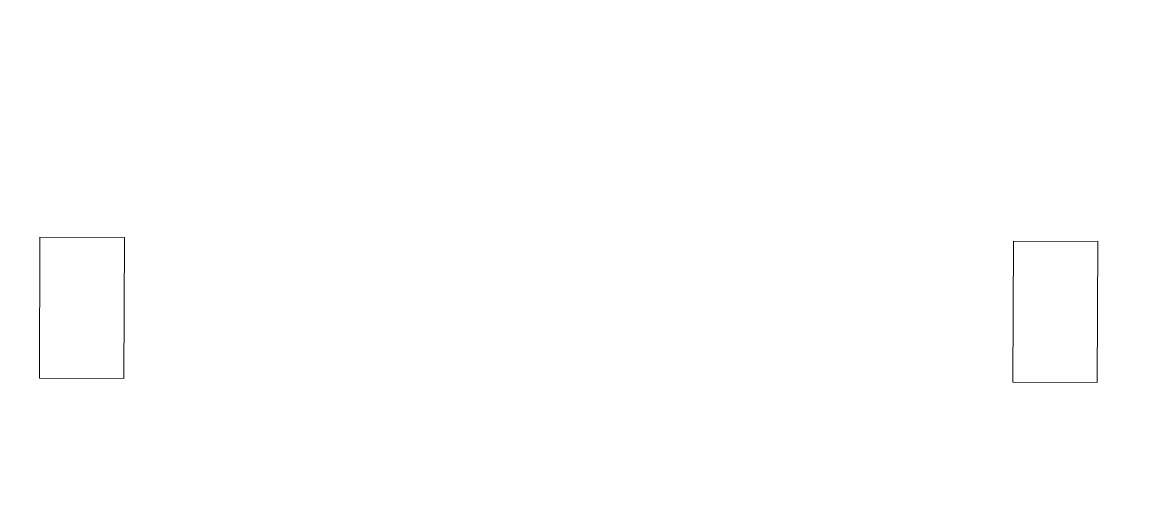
# Model space of a CAD drawing. Header units: millimetres. Extents: x 33 to 239, y -25 to 292.
# Drawn here: x 70.2 to 136.6, y 52.3 to 80 of the extents above; entities that cross this region are included whole.
import ezdxf

# ---------------------------------------------------------------- set-up
doc = ezdxf.new("R2010")
doc.units = ezdxf.units.MM
doc.header["$MEASUREMENT"] = 0
doc.layers.add('Layer 1', color=7, linetype='Continuous', lineweight=0)

msp = doc.modelspace()

# ---------------------------------------------------------------- linework, layer by layer
at = {"layer": 'Layer 1', "color": 1, "lineweight": 0, "true_color": 0xff0000}
for points in [[(76.332, 67.08), (76.297, 58.622), (71.232, 58.643), (71.268, 67.101)], [(134.663, 66.838), (134.628, 58.38), (129.563, 58.401), (129.599, 66.859)]]:
    msp.add_lwpolyline(points, close=True, dxfattribs=at)
msp.add_open_spline([(55.004, 164.67), (54.505, 164.437), (54.179, 163.824), (53.784, 163.377), (46.689, 155.338), (44.613, 145.648), (46.744, 135.643), (48.354, 128.081), (51.803, 120.848), (54.932, 113.686), (58.843, 104.736), (62.616, 95.68), (60.35, 85.814), (58.883, 79.421), (56.229, 73.208), (53.423, 67.236), (48.821, 57.445), (43.129, 48.144), (38.876, 38.216), (33.754, 26.259), (33.221, 14.122), (41.507, 2.943), (48.409, -6.367), (57.182, -13.356), (67.958, -17.687), (76.767, -21.227), (86.039, -22.716), (95.445, -23.577), (108.229, -24.747), (120.995, -24.729), (133.485, -21.576), (143.405, -19.071), (152.687, -14.934), (159.557, -6.916), (168.937, 4.029), (170.191, 16.693), (165.406, 29.661), (161.427, 40.447), (156.276, 50.827), (151.242, 61.191), (145.86, 72.27), (145.642, 83.103), (151.196, 94.126), (152.902, 97.511), (154.437, 101.029), (155.601, 104.632), (158.061, 112.244), (158.272, 119.884), (154.375, 127.156), (153.012, 129.698), (150.979, 132.424), (147.698, 131.048), (144.843, 129.85), (142.275, 127.936), (141.827, 124.041), (141.455, 120.803), (140.282, 117.562), (138.954, 114.547), (138.613, 113.771), (136.404, 109.205), (131.733, 107.184), (125.484, 104.479), (119.038, 108.172), (118.74, 108.349), (110.098, 113.476), (109.61, 126.344), (109.418, 131.386), (109.333, 133.632), (109.449, 135.482), (109.56, 136.691)], degree=3, knots=[0, 0, 0, 0, 1, 1, 1, 2, 2, 2, 3, 3, 3, 4, 4, 4, 5, 5, 5, 6, 6, 6, 7, 7, 7, 8, 8, 8, 9, 9, 9, 10, 10, 10, 11, 11, 11, 12, 12, 12, 13, 13, 13, 14, 14, 14, 15, 15, 15, 16, 16, 16, 17, 17, 17, 18, 18, 18, 19, 19, 19, 20, 20, 20, 21, 21, 21, 22, 22, 22, 23, 23, 23, 23], dxfattribs=at)

doc.saveas('drawing.dxf')
